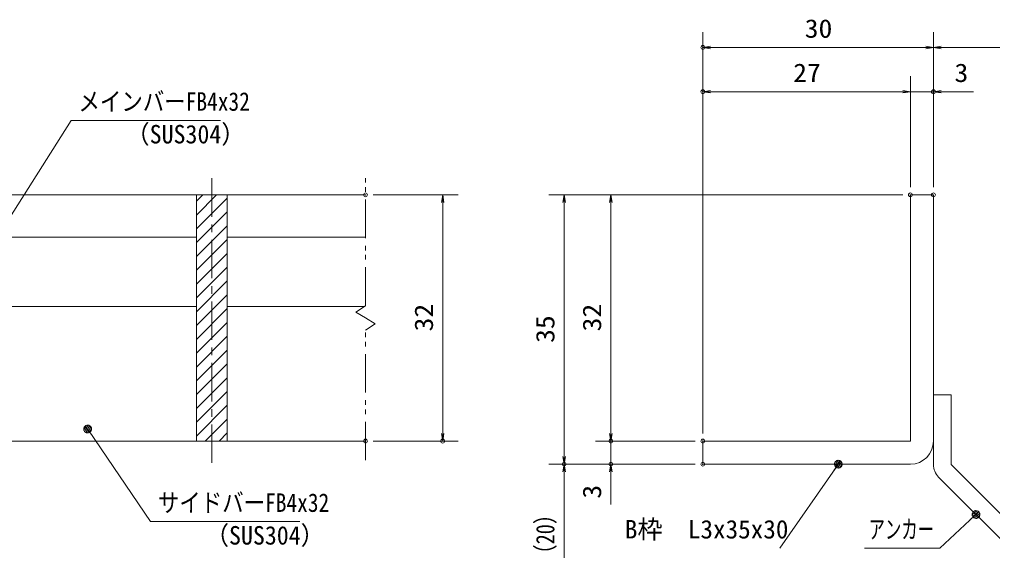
# Model space of a CAD drawing. Units: millimetres, scale not verified, with parts at other scales. Extents: x -1050 to 1050, y -742 to 742.
# Drawn here: x -321 to 312, y -465 to -120 of the extents above; entities that cross this region are included whole.
import ezdxf
from ezdxf.enums import TextEntityAlignment as Align

# ---------------------------------------------------------------- set-up
doc = ezdxf.new("R2010")
doc.units = ezdxf.units.MM
doc.header["$LTSCALE"] = 5
doc.header["$PDMODE"] = 32
doc.header["$PDSIZE"] = 2.5
doc.linetypes.add('CHAIN1', pattern=[8, 5, -1, 1, -1])
doc.linetypes.add('DOUBLE_CHAIN1', pattern=[8.8, 5, -1, 0.6, -0.6, 0.6, -1])
for name, color, linetype, lineweight in [('0-1_寸法注釈', 2, 'Continuous', 9), ('0-2_想像線', 134, 'DOUBLE_CHAIN1', 9), ('0-3_ハッチング', 4, 'Continuous', 9), ('0-4_0', 2, 'Continuous', 9), ('0-5_DEFPOINTS', 134, 'Continuous', 9), ('0-6_枠', 7, 'Continuous', 9), ('0-7_蓋', 5, 'Continuous', 9), ('0-8_アンカー', 7, 'Continuous', 9), ('0-A_中心線', 6, 'CHAIN1', 9)]:
    doc.layers.add(name, color=color, linetype=linetype, lineweight=lineweight)
doc.styles.add('ＭＳ ゴシック', font='')
doc.styles.get('ＭＳ ゴシック').set_extended_font_data('MS Gothic')

# ---------------------------------------------------------------- blocks, each defined once
blk = doc.blocks.new('_OPEN')
at = {"layer": '0-4_0'}
blk.add_line((0, 0), (-5, 0), dxfattribs=at)
blk.add_lwpolyline([(-5, 0.833), (0, 0), (-5, -0.833)], dxfattribs=at)
blk = doc.blocks.new('A$C6EB770D1')
at = {"layer": '0-8_アンカー'}
for p, q in [((130.257, 96.52), (45.237, 11.5)), ((138.388, 88.388), (130.257, 96.52)), ((138.388, 88.388), (53.368, 3.368)), ((0, 11.5), (45.237, 11.5)), ((0, 11.5), (0, 0)), ((0, 0), (45.237, 0))]:
    blk.add_line(p, q, dxfattribs=at)
blk.add_arc((45.237, 11.5), 11.5, 270, 315, dxfattribs=at)
blk = doc.blocks.new('_Dot')
at = {"layer": '0-4_0'}
for p, q in [((-2.5, 0), (-5, 0)), ((2.445, 0.5), (-2.445, 0.5)), ((1.997, 1.5), (-1.997, 1.5)), ((2.289, -0.995), (-2.289, -0.995)), ((1.499, -1.995), (-1.499, -1.995))]:
    blk.add_line(p, q, dxfattribs=at)
for points in [[(2.5, 0), (2.48, 0.313), (2.421, 0.622), (2.324, 0.92), (2.191, 1.204), (2.023, 1.469), (1.822, 1.711), (1.594, 1.926), (1.34, 2.111), (1.064, 2.262), (0.773, 2.378), (0.468, 2.456), (0.157, 2.495), (-0.157, 2.495), (-0.468, 2.456), (-0.773, 2.378), (-1.064, 2.262), (-1.34, 2.111), (-1.594, 1.926), (-1.822, 1.711), (-2.023, 1.469), (-2.191, 1.204), (-2.324, 0.92), (-2.421, 0.622), (-2.48, 0.313), (-2.5, 0), (0, 0)], [(-2.5, 0), (-2.48, -0.313), (-2.421, -0.622), (-2.324, -0.92), (-2.191, -1.204), (-2.023, -1.469), (-1.822, -1.711), (-1.594, -1.926), (-1.34, -2.111), (-1.064, -2.262), (-0.773, -2.378), (-0.468, -2.456), (-0.157, -2.495), (0.157, -2.495), (0.468, -2.456), (0.773, -2.378), (1.064, -2.262), (1.34, -2.111), (1.594, -1.926), (1.822, -1.711), (2.023, -1.469), (2.191, -1.204), (2.324, -0.92), (2.421, -0.622), (2.48, -0.313), (2.5, 0), (0, 0)]]:
    blk.add_lwpolyline(points, close=True, dxfattribs=at)

msp = doc.modelspace()

# ---------------------------------------------------------------- linework, layer by layer
at = {"layer": '0-1_寸法注釈'}
for p, q in [((123.93, -388.808), (123.93, -127.974)), ((273.93, -228.808), (273.93, -127.974)), ((273.93, -228.808), (273.93, -127.974)), ((268.93, -137.974), (128.93, -137.974)), ((278.93, -137.974), (365.45, -137.974)), ((123.93, -388.808), (123.93, -156.755)), ((258.93, -228.808), (258.93, -156.755)), ((258.93, -228.808), (258.93, -156.755)), ((273.93, -228.808), (273.93, -156.755)), ((253.93, -166.755), (128.93, -166.755)), ((253.93, -166.755), (248.93, -166.755)), ((258.93, -166.755), (273.93, -166.755)), ((278.93, -166.755), (300.043, -166.755)), ((-90.45, -233.808), (-35.285, -233.808)), ((253.93, -233.808), (23.705, -233.808)), ((253.93, -233.808), (54.081, -233.808)), ((-45.285, -238.808), (-45.285, -388.808)), ((33.705, -238.808), (33.705, -403.808)), ((64.081, -238.808), (64.081, -388.808)), ((64.081, -388.808), (64.081, -383.808)), ((-90.45, -393.808), (-35.285, -393.808)), ((118.93, -393.808), (54.081, -393.808)), ((118.93, -393.808), (54.081, -393.808)), ((64.081, -393.808), (64.081, -408.808)), ((118.93, -408.808), (23.705, -408.808)), ((118.93, -408.808), (23.705, -408.808)), ((118.93, -408.808), (54.081, -408.808)), ((174.029, -463.398), (211.499, -409.629)), ((33.705, -497.197), (33.705, -413.808)), ((64.081, -413.808), (64.081, -434.922))]:
    msp.add_line(p, q, dxfattribs=at)
for points in [[(-189.764, -185.417), (-286.954, -185.417), (-340.465, -269.666)], [(-138.143, -446.117), (-235.333, -446.117), (-275.643, -386.797)], [(229.04, -463.428), (278.094, -463.428), (300.899, -442.189)]]:
    msp.add_lwpolyline(points, dxfattribs=at)
at = {"layer": '0-2_想像線'}
for p, q in [((-95.45, -305.859), (-95.45, -221.308)), ((-89.157, -317.545), (-95.45, -313.808)), ((-95.45, -321.757), (-89.157, -317.545)), ((-95.45, -406.308), (-95.45, -321.757))]:
    msp.add_line(p, q, dxfattribs=at)
msp.add_lwpolyline([(-95.45, -305.859), (-101.743, -310.072), (-95.45, -313.808)], dxfattribs=at)
at = {"layer": '0-3_ハッチング'}
for p, q in [((-205.45, -237.907), (-201.352, -233.808)), ((-205.45, -246.887), (-192.372, -233.808)), ((-205.45, -255.867), (-185.45, -235.867)), ((-205.45, -264.847), (-185.45, -244.847)), ((-205.45, -273.828), (-185.45, -253.828)), ((-205.45, -282.808), (-185.45, -262.808)), ((-205.45, -291.788), (-185.45, -271.788)), ((-205.45, -300.768), (-185.45, -280.768)), ((-205.45, -309.749), (-185.45, -289.749)), ((-205.45, -318.729), (-185.45, -298.729)), ((-205.45, -327.709), (-185.45, -307.709)), ((-205.45, -336.689), (-185.45, -316.689)), ((-205.45, -345.67), (-185.45, -325.67)), ((-205.45, -354.65), (-185.45, -334.65)), ((-205.45, -363.63), (-185.45, -343.63)), ((-205.45, -372.61), (-185.45, -352.61)), ((-205.45, -381.591), (-185.45, -361.591)), ((-205.45, -390.571), (-185.45, -370.571)), ((-199.707, -393.808), (-185.45, -379.551)), ((-190.727, -393.808), (-185.45, -388.531))]:
    msp.add_line(p, q, dxfattribs=at)
msp.add_lwpolyline([(-185.45, -233.808), (-205.45, -233.808), (-205.45, -393.808), (-185.45, -393.808)], close=True, dxfattribs=at)
at = {"layer": '0-5_DEFPOINTS'}
for p in [(123.93, -137.974), (123.93, -166.755), (273.93, -166.755), (-95.45, -233.808), (258.93, -233.808), (273.93, -233.808), (273.93, -233.808), (-95.45, -393.808), (-45.285, -393.808), (64.081, -393.808), (123.93, -393.808), (33.705, -408.808), (64.081, -408.808), (123.93, -408.808)]:
    msp.add_point(p, dxfattribs=at)
at = {"layer": '0-6_枠'}
for p, q in [((258.93, -233.808), (273.93, -233.808)), ((258.93, -393.808), (258.93, -233.808)), ((273.93, -233.808), (273.93, -393.808)), ((123.93, -393.808), (258.93, -393.808)), ((123.93, -393.808), (123.93, -408.808)), ((123.93, -408.808), (258.93, -408.808))]:
    msp.add_line(p, q, dxfattribs=at)
msp.add_arc((258.93, -393.808), 15, 270, 0, dxfattribs=at)
at = {"layer": '0-7_蓋'}
for p, q in [((-895.45, -233.808), (-95.45, -233.808)), ((-205.45, -233.808), (-185.45, -233.808)), ((-205.45, -233.808), (-205.45, -393.808)), ((-185.45, -393.808), (-185.45, -233.808)), ((-335.45, -261.308), (-205.45, -261.308)), ((-185.45, -261.308), (-95.45, -261.308)), ((-335.45, -306.308), (-205.45, -306.308)), ((-185.45, -306.308), (-96.121, -306.308)), ((-895.45, -393.808), (-95.45, -393.808)), ((-205.45, -393.808), (-185.45, -393.808))]:
    msp.add_line(p, q, dxfattribs=at)
at = {"layer": '0-A_中心線'}
msp.add_line((-195.45, -408.035), (-195.45, -221.106), dxfattribs=at)

# ---------------------------------------------------------------- block references
at = {"layer": '0-1_寸法注釈'}
for name, p, rotation in [('_OPEN', (123.93, -137.974), 180), ('_OPEN', (273.93, -137.974), 180), ('_OPEN', (123.93, -166.755), 180), ('_OPEN', (273.93, -166.755), 180), ('_OPEN', (-45.285, -233.808), 90), ('_OPEN', (33.705, -233.808), 90), ('_OPEN', (64.081, -233.808), 90), ('_Dot', (-276.215, -385.977), 124.85308), ('_OPEN', (-45.285, -393.808), 270), ('_OPEN', (64.081, -393.808), 270), ('_OPEN', (64.081, -393.808), 270), ('_OPEN', (33.705, -408.808), 270), ('_OPEN', (33.705, -408.808), 90), ('_OPEN', (64.081, -408.808), 90), ('_Dot', (212.071, -408.808), 55.12857), ('_Dot', (301.645, -441.523), 41.73927)]:
    msp.add_blockref(name, p, dxfattribs=dict(at, rotation=rotation))
for p in [(273.93, -137.974), (258.93, -166.755), (258.93, -166.755)]:
    msp.add_blockref('_OPEN', p, dxfattribs=at)
at = {"layer": '0-8_アンカー', "rotation": 270}
msp.add_blockref('A$C6EB770D1', (273.93, -363.808), dxfattribs=at)

# ---------------------------------------------------------------- texts
at = {"layer": '0-1_寸法注釈', "color": 7, "style": 'ＭＳ ゴシック'}
for s, height, width, p in [('30', 12.02, 1.1, (190.197, -135.287)), ('27', 12.02, 1.1, (182.697, -164.068)), ('3', 12.02, 1.1, (287.62, -164.068)), ('メインバーFB4x32', 12.03, 0.85, (-282.177, -182.73)), ('（SUS304）', 12.02, 0.95, (-251.468, -203.973)), ('サイドバーFB4x32', 12.03, 0.85, (-230.556, -443.43)), ('（SUS304）', 12.02, 0.95, (-199.847, -464.674)), ('アンカー', 12.02, 0.65, (231.746, -460.741))]:
    msp.add_text(s, height=height, dxfattribs=dict(at, width=width)).set_placement(p, align=Align.BOTTOM_LEFT)
for s, width, p in [('32', 1.1, (-47.972, -322.542)), ('32', 1.1, (61.394, -322.542)), ('35', 1.1, (31.017, -330.042)), ('3', 1.1, (61.394, -431.232)), ('（20）', 0.8, (31.017, -474.017))]:
    msp.add_text(s, height=12.02, rotation=90, dxfattribs=dict(at, width=width)).set_placement(p, align=Align.BOTTOM_LEFT)
msp.add_text('B枠\u3000L3x35x30', height=12.02, dxfattribs=at).set_placement((73.225, -460.711), align=Align.BOTTOM_LEFT)

doc.saveas('drawing.dxf')
